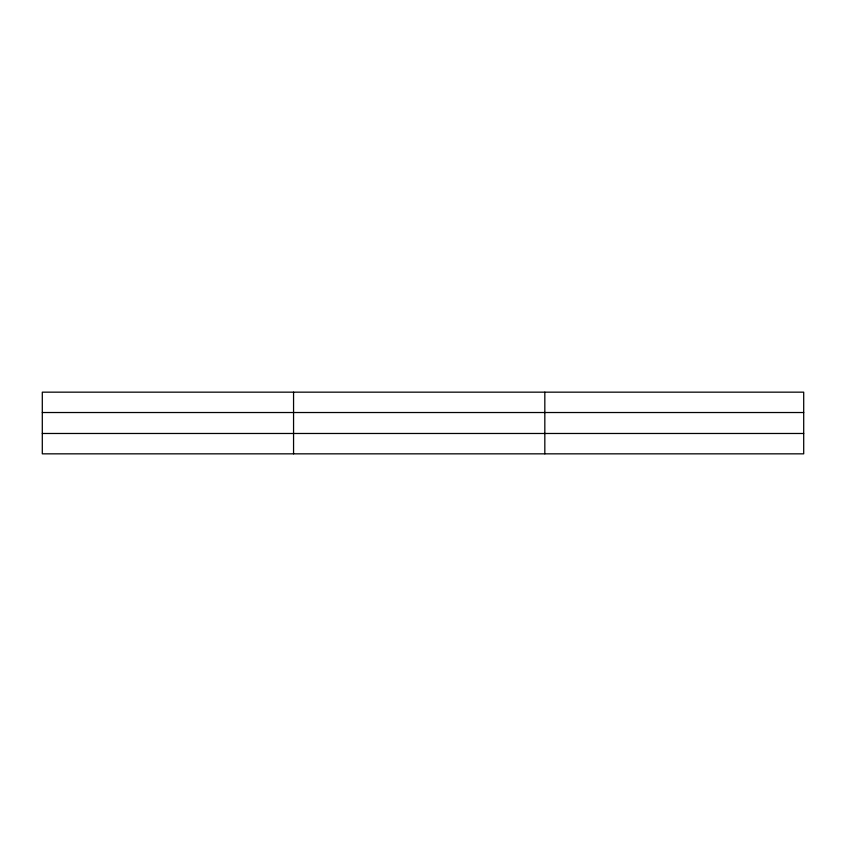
<?xml version="1.0" encoding="UTF-8"?>
<svg xmlns="http://www.w3.org/2000/svg" width="846" height="846" viewBox="0 0 846 846"><rect width="100%" height="100%" fill="white"/><g stroke="black" fill="none" stroke-linecap="round" stroke-linejoin="round"><path stroke-width="1.27" d="M293.562 453.837L293.562 392.163M544.824 453.837L544.824 392.163M803.7 412.52L803.7 392.163L42.3 392.163L42.3 453.837L803.7 453.837L803.7 412.52L42.3 412.52M42.3 433.48L803.7 433.48"/></g></svg>
